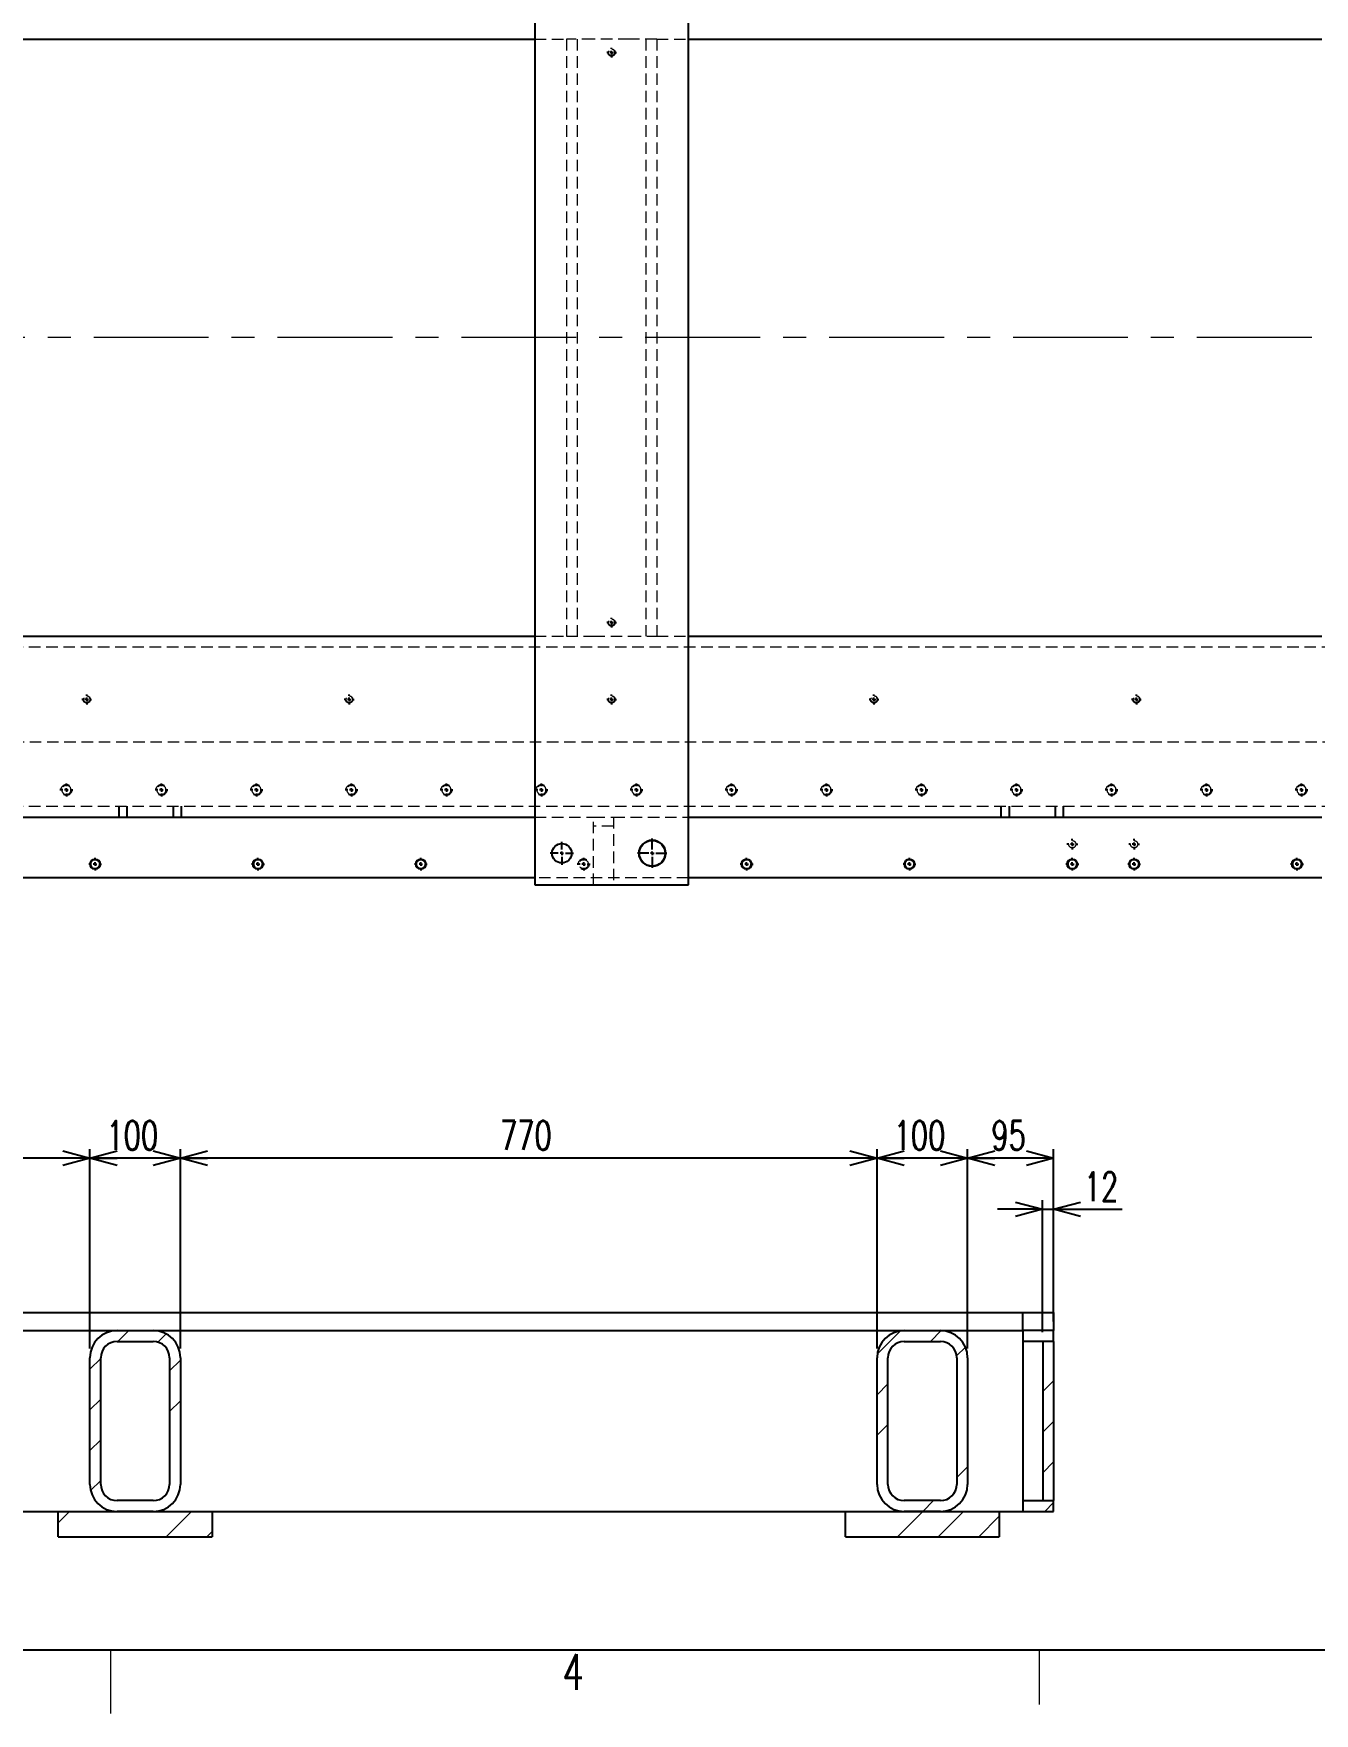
# Model space of a CAD drawing. Header units: millimetres. Extents: x 30 to 8380, y 30 to 5898.
# Drawn here: x 4120 to 5535, y 30 to 1887 of the extents above; entities that cross this region are included whole.
import ezdxf

# ---------------------------------------------------------------- set-up
doc = ezdxf.new("R2010")
doc.units = ezdxf.units.MM
doc.header["$LTSCALE"] = 10
doc.linetypes.add('CENTERX2', pattern=[20.32, 12.7, -2.54, 2.54, -2.54])
doc.linetypes.add('HIDDEN', pattern=[1.905, 1.27, -0.635])
doc.layers.add('FORMAT', color=7, linetype='Continuous')
doc.styles.add('SLDTEXTSTYLE0', font='TXT', dxfattribs={"width": 0.7, "bigfont": 'bigfont'})
doc.dimstyles.new('SLDDIMSTYLE1', dxfattribs={"dimtxt": 36.380208, "dimasz": 30, "dimexe": 0, "dimexo": 0.0625, "dimgap": 9.095052, "dimtad": 3, "dimrnd": 1e-09, "dimzin": 12, "dimdsep": 46, "dimtxsty": 'SLDTEXTSTYLE0', "dimblk1": 'OPEN30', "dimblk2": 'OPEN30', "dimsah": 1, "dimcen": 0.09, "dimadec": 0, "dimazin": 3, "dimtfac": 1, "dimtdec": 3, "dimtofl": 0, "dimtmove": 0, "dimatfit": 3, "dimldrblk": 'OPEN30', "dimfxl": 1, "dimfrac": 2, "dimtolj": 1, "dimtzin": 12, "dimarcsym": 0})
doc.dimstyles.new('SLDDIMSTYLE2', dxfattribs={"dimtxt": 36.380208, "dimasz": 30, "dimexe": 0, "dimexo": 0.0625, "dimgap": 9.095052, "dimtad": 3, "dimrnd": 1e-09, "dimzin": 12, "dimdsep": 46, "dimtxsty": 'SLDTEXTSTYLE0', "dimblk1": 'OPEN30', "dimblk2": 'OPEN30', "dimsah": 1, "dimcen": 0.09, "dimadec": 0, "dimazin": 3, "dimtfac": 1, "dimtdec": 3, "dimtmove": 0, "dimatfit": 0, "dimldrblk": 'OPEN30', "dimfxl": 1, "dimfrac": 2, "dimtolj": 1, "dimtzin": 12, "dimarcsym": 0})

# ---------------------------------------------------------------- blocks, each defined once
blk = doc.blocks.new('SW_CENTERMARKSYMBOL_46')
at = {"layer": 'FORMAT', "color": 0}
for p, q in [((896, 0), (892.9, 0)), ((900, 0), (898, 0)), ((900, 4), (900, 7.1)), ((900, 0), (900, 2)), ((900, 0), (900, -2)), ((900, 0), (902, 0)), ((904, 0), (907.1, 0)), ((1076, 0), (1072.9, 0)), ((1080, 0), (1078, 0)), ((1080, 4), (1080, 7.1)), ((1080, 0), (1080, 2)), ((1080, 0), (1080, -2)), ((1080, 0), (1082, 0)), ((1084, 0), (1087.1, 0)), ((1256, 0), (1252.9, 0)), ((1260, 0), (1258, 0)), ((1260, 4), (1260, 7.1)), ((1260, 0), (1260, 2)), ((1260, 0), (1260, -2)), ((1260, 0), (1262, 0)), ((1264, 0), (1267.1, 0)), ((1436, 0), (1432.9, 0)), ((1440, 0), (1438, 0)), ((1440, 4), (1440, 7.1)), ((1440, 0), (1440, 2)), ((1440, 0), (1440, -2)), ((1440, 0), (1442, 0)), ((1444, 0), (1447.1, 0)), ((1616, 0), (1612.9, 0)), ((1620, 0), (1618, 0)), ((1620, 4), (1620, 7.1)), ((1620, 0), (1620, 2)), ((1620, 0), (1620, -2)), ((1620, 0), (1622, 0)), ((1624, 0), (1627.1, 0)), ((1796, 0), (1792.9, 0)), ((1800, 0), (1798, 0)), ((1800, 4), (1800, 7.1)), ((1800, 0), (1800, 2)), ((1800, 0), (1800, -2)), ((1800, 0), (1802, 0)), ((1804, 0), (1807.1, 0)), ((1976, 0), (1972.9, 0)), ((1980, 0), (1978, 0)), ((1980, 4), (1980, 7.1)), ((1980, 0), (1980, 2)), ((1980, 0), (1980, -2)), ((1980, 0), (1982, 0)), ((1984, 0), (1987.1, 0)), ((2044.3, 0), (2041.2, 0)), ((2048.3, 0), (2046.3, 0)), ((2048.3, 4), (2048.3, 7.1)), ((2048.3, 0), (2048.3, 2)), ((2048.3, 0), (2048.3, -2)), ((2048.3, 0), (2050.3, 0)), ((2052.3, 0), (2055.4, 0)), ((2224.3, 0), (2221.2, 0)), ((2228.3, 0), (2226.3, 0)), ((2228.3, 4), (2228.3, 7.1)), ((2228.3, 0), (2228.3, 2)), ((2228.3, 0), (2228.3, -2)), ((2228.3, 0), (2230.3, 0)), ((2232.3, 0), (2235.4, 0)), ((900, -4), (900, -7.1)), ((1080, -4), (1080, -7.1)), ((1260, -4), (1260, -7.1)), ((1440, -4), (1440, -7.1)), ((1620, -4), (1620, -7.1)), ((1800, -4), (1800, -7.1)), ((1980, -4), (1980, -7.1)), ((2048.3, -4), (2048.3, -7.1)), ((2228.3, -4), (2228.3, -7.1))]:
    blk.add_line(p, q, dxfattribs=at)
blk = doc.blocks.new('SW_CENTERMARKSYMBOL_47')
at = {"layer": 'FORMAT', "color": 0}
for p, q in [((1151, -1000), (1147.9, -1000)), ((1155, -1000), (1153, -1000)), ((1155, -996), (1155, -992.9)), ((1155, -1000), (1155, -998)), ((1155, -1000), (1155, -1002)), ((1155, -1000), (1157, -1000)), ((1159, -1000), (1162.1, -1000)), ((1256, -1000), (1252.9, -1000)), ((1260, -1000), (1258, -1000)), ((1260, -996), (1260, -992.9)), ((1260, -1000), (1260, -998)), ((1260, -1000), (1260, -1002)), ((1260, -1000), (1262, -1000)), ((1264, -1000), (1267.1, -1000)), ((1361, -1000), (1357.9, -1000)), ((1365, -1000), (1363, -1000)), ((1365, -996), (1365, -992.9)), ((1365, -1000), (1365, -998)), ((1365, -1000), (1365, -1002)), ((1365, -1000), (1367, -1000)), ((1369, -1000), (1372.1, -1000)), ((1466, -1000), (1462.9, -1000)), ((1470, -1000), (1468, -1000)), ((1470, -996), (1470, -992.9)), ((1470, -1000), (1470, -998)), ((1470, -1000), (1470, -1002)), ((1470, -1000), (1472, -1000)), ((1474, -1000), (1477.1, -1000)), ((1571, -1000), (1567.9, -1000)), ((1575, -1000), (1573, -1000)), ((1575, -996), (1575, -992.9)), ((1575, -1000), (1575, -998)), ((1575, -1000), (1575, -1002)), ((1575, -1000), (1577, -1000)), ((1579, -1000), (1582.1, -1000)), ((1676, -1000), (1672.9, -1000)), ((1680, -1000), (1678, -1000)), ((1680, -996), (1680, -992.9)), ((1680, -1000), (1680, -998)), ((1680, -1000), (1680, -1002)), ((1680, -1000), (1682, -1000)), ((1684, -1000), (1687.1, -1000)), ((1781, -1000), (1777.9, -1000)), ((1785, -1000), (1783, -1000)), ((1785, -996), (1785, -992.9)), ((1785, -1000), (1785, -998)), ((1785, -1000), (1785, -1002)), ((1785, -1000), (1787, -1000)), ((1789, -1000), (1792.1, -1000)), ((1886, -1000), (1882.9, -1000)), ((1890, -1000), (1888, -1000)), ((1890, -996), (1890, -992.9)), ((1890, -1000), (1890, -998)), ((1890, -1000), (1890, -1002)), ((1890, -1000), (1892, -1000)), ((1894, -1000), (1897.1, -1000)), ((1991, -1000), (1987.9, -1000)), ((1995, -1000), (1993, -1000)), ((1995, -996), (1995, -992.9)), ((1995, -1000), (1995, -998)), ((1995, -1000), (1995, -1002)), ((1995, -1000), (1997, -1000)), ((1999, -1000), (2002.1, -1000)), ((2096, -1000), (2092.9, -1000)), ((2100, -1000), (2098, -1000)), ((2100, -996), (2100, -992.9)), ((2100, -1000), (2100, -998)), ((2100, -1000), (2100, -1002)), ((2100, -1000), (2102, -1000)), ((2104, -1000), (2107.1, -1000)), ((2201, -1000), (2197.9, -1000)), ((2205, -1000), (2203, -1000)), ((2205, -996), (2205, -992.9)), ((2205, -1000), (2205, -998)), ((2205, -1000), (2205, -1002)), ((2205, -1000), (2207, -1000)), ((2209, -1000), (2212.1, -1000)), ((2306, -1000), (2302.9, -1000)), ((2310, -1000), (2308, -1000)), ((2310, -996), (2310, -992.9)), ((2310, -1000), (2310, -998)), ((2310, -1000), (2310, -1002)), ((2310, -1000), (2312, -1000)), ((2314, -1000), (2317.1, -1000)), ((2411, -1000), (2407.9, -1000)), ((2415, -1000), (2413, -1000)), ((2415, -996), (2415, -992.9)), ((2415, -1000), (2415, -998)), ((2415, -1000), (2415, -1002)), ((2415, -1000), (2417, -1000)), ((2419, -1000), (2422.1, -1000)), ((2516, -1000), (2512.9, -1000)), ((2520, -1000), (2518, -1000)), ((2520, -996), (2520, -992.9)), ((2520, -1000), (2520, -998)), ((2520, -1000), (2520, -1002)), ((2520, -1000), (2522, -1000)), ((2524, -1000), (2527.1, -1000)), ((1155, -1004), (1155, -1007.1)), ((1260, -1004), (1260, -1007.1)), ((1365, -1004), (1365, -1007.1)), ((1470, -1004), (1470, -1007.1)), ((1575, -1004), (1575, -1007.1)), ((1680, -1004), (1680, -1007.1)), ((1785, -1004), (1785, -1007.1)), ((1890, -1004), (1890, -1007.1)), ((1995, -1004), (1995, -1007.1)), ((2100, -1004), (2100, -1007.1)), ((2205, -1004), (2205, -1007.1)), ((2310, -1004), (2310, -1007.1)), ((2415, -1004), (2415, -1007.1)), ((2520, -1004), (2520, -1007.1))]:
    blk.add_line(p, q, dxfattribs=at)
blk = doc.blocks.new('SW_CENTERMARKSYMBOL_48')
at = {"layer": 'FORMAT', "color": 0}
for p, q in [((-2610, 634), (-2610, 635.4)), ((-2610, 630), (-2610, 632)), ((-2614, 630), (-2615.4, 630)), ((-2610, 630), (-2612, 630)), ((-2610, 630), (-2610, 628)), ((-2610, 630), (-2608, 630)), ((-2610, 626), (-2610, 624.6)), ((-2606, 630), (-2604.6, 630)), ((-2614, 0), (-2615.4, 0)), ((-2610, 0), (-2612, 0)), ((-2610, 4), (-2610, 5.4)), ((-2610, 0), (-2610, 2)), ((-2610, 0), (-2610, -2)), ((-2610, 0), (-2608, 0)), ((-2606, 0), (-2604.6, 0)), ((-2610, -4), (-2610, -5.4)), ((-3194, -85), (-3195.4, -85)), ((-3190, -85), (-3192, -85)), ((-3190, -81), (-3190, -79.6)), ((-3190, -85), (-3190, -83)), ((-3190, -85), (-3190, -87)), ((-3190, -85), (-3188, -85)), ((-3190, -89), (-3190, -90.4)), ((-3186, -85), (-3184.6, -85)), ((-2904, -85), (-2905.4, -85)), ((-2900, -85), (-2902, -85)), ((-2900, -81), (-2900, -79.6)), ((-2900, -85), (-2900, -83)), ((-2900, -85), (-2900, -87)), ((-2900, -85), (-2898, -85)), ((-2900, -89), (-2900, -90.4)), ((-2896, -85), (-2894.6, -85)), ((-2614, -85), (-2615.4, -85)), ((-2610, -85), (-2612, -85)), ((-2610, -81), (-2610, -79.6)), ((-2610, -85), (-2610, -83)), ((-2610, -85), (-2610, -87)), ((-2610, -85), (-2608, -85)), ((-2610, -89), (-2610, -90.4)), ((-2606, -85), (-2604.6, -85)), ((-2324, -85), (-2325.4, -85)), ((-2320, -85), (-2322, -85)), ((-2320, -81), (-2320, -79.6)), ((-2320, -85), (-2320, -83)), ((-2320, -85), (-2320, -87)), ((-2320, -85), (-2318, -85)), ((-2320, -89), (-2320, -90.4)), ((-2316, -85), (-2314.6, -85)), ((-2034, -85), (-2035.4, -85)), ((-2030, -85), (-2032, -85)), ((-2030, -81), (-2030, -79.6)), ((-2030, -85), (-2030, -83)), ((-2030, -85), (-2030, -87)), ((-2030, -85), (-2028, -85)), ((-2030, -89), (-2030, -90.4)), ((-2026, -85), (-2024.6, -85))]:
    blk.add_line(p, q, dxfattribs=at)
blk = doc.blocks.new('SW_CENTERMARKSYMBOL_62')
at = {"layer": 'FORMAT', "color": 0}
for p, q in [((-4, 0), (-6, 0)), ((-4, 0), (-6, 0)), ((0, 0), (-2, 0)), ((0, 0), (-2, 0)), ((0, 4), (0, 6)), ((0, 4), (0, 6)), ((0, 0), (0, 2)), ((0, 0), (0, 2)), ((0, 0), (0, -2)), ((0, 0), (2, 0)), ((0, 0), (0, -2)), ((0, 0), (2, 0)), ((4, 0), (6, 0)), ((4, 0), (6, 0)), ((0, -4), (0, -6)), ((0, -4), (0, -6))]:
    blk.add_line(p, q, dxfattribs=at)
blk = doc.blocks.new('SW_CENTERMARKSYMBOL_63')
at = {"layer": 'FORMAT', "color": 0}
for p, q in [((-4, 0), (-6, 0)), ((-4, 0), (-6, 0)), ((0, 0), (-2, 0)), ((0, 0), (-2, 0)), ((0, 4), (0, 6)), ((0, 4), (0, 6)), ((0, 0), (0, 2)), ((0, 0), (0, 2)), ((0, 0), (0, -2)), ((0, 0), (2, 0)), ((0, 0), (0, -2)), ((0, 0), (2, 0)), ((4, 0), (6, 0)), ((4, 0), (6, 0)), ((0, -4), (0, -6)), ((0, -4), (0, -6))]:
    blk.add_line(p, q, dxfattribs=at)
blk = doc.blocks.new('SW_CENTERMARKSYMBOL_86')
at = {"layer": 'FORMAT', "color": 0}
for p, q in [((-4, 0), (-16.25, 0)), ((0, 0), (-2, 0)), ((0, 4), (0, 16.25)), ((0, 0), (0, 2)), ((0, 0), (0, -2)), ((0, 0), (2, 0)), ((4, 0), (16.25, 0)), ((0, -4), (0, -16.25))]:
    blk.add_line(p, q, dxfattribs=at)
blk = doc.blocks.new('SW_CENTERMARKSYMBOL_87')
at = {"layer": 'FORMAT', "color": 0}
for p, q in [((-4, 0), (-12.75, 0)), ((0, 0), (-2, 0)), ((0, 4), (0, 12.75)), ((0, 0), (0, 2)), ((0, 0), (0, -2)), ((0, 0), (2, 0)), ((4, 0), (12.75, 0)), ((0, -4), (0, -12.75))]:
    blk.add_line(p, q, dxfattribs=at)
blk = doc.blocks.new('_Open30')
at = {"color": 0, "linetype": 'ByBlock', "lineweight": -2}
for p, q in [((-1, 0.267949), (0, 0)), ((0, 0), (-1, -0.267949)), ((0, 0), (-1, 0))]:
    blk.add_line(p, q, dxfattribs=at)
blk = doc.blocks.new('_D_158')
at = {"layer": 'FORMAT', "transparency": 16777216}
for p, q in [((5152, 433.2), (5152, 653.8)), ((5247, 463.2), (5247, 653.8)), ((5247, 643.8), (5152, 643.8))]:
    blk.add_line(p, q, dxfattribs=at)
at = {"layer": 'FORMAT', "transparency": 16777216, "xscale": 30, "yscale": 30, "rotation": 180}
blk.add_blockref('_Open30', (5152, 643.8, 111), dxfattribs=at)
at = {"layer": 'FORMAT', "transparency": 16777216, "xscale": 30, "yscale": 30}
blk.add_blockref('_Open30', (5247, 643.8, 111), dxfattribs=at)
at = {"layer": 'FORMAT', "transparency": 16777216, "insert": (5178.3, 684.8), "char_height": 31.75, "attachment_point": 1, "style": 'SLDTEXTSTYLE0'}
blk.add_mtext('95', dxfattribs=at)
blk = doc.blocks.new('_D_159')
at = {"layer": 'FORMAT', "transparency": 16777216}
for p, q in [((5235, 451.2), (5235, 597.2)), ((5247, 463.2), (5247, 597.2)), ((5235, 587.2), (5185, 587.2)), ((5235, 587.2), (5247, 587.2)), ((5247, 587.2), (5322.8, 587.2))]:
    blk.add_line(p, q, dxfattribs=at)
at = {"layer": 'FORMAT', "transparency": 16777216, "xscale": 30, "yscale": 30}
blk.add_blockref('_Open30', (5235, 587.2, 111), dxfattribs=at)
at = {"layer": 'FORMAT', "transparency": 16777216, "xscale": 30, "yscale": 30, "rotation": 180}
blk.add_blockref('_Open30', (5247, 587.2, 111), dxfattribs=at)
at = {"layer": 'FORMAT', "transparency": 16777216, "insert": (5280.5, 628.1), "char_height": 31.75, "attachment_point": 1, "style": 'SLDTEXTSTYLE0'}
blk.add_mtext('12', dxfattribs=at)
blk = doc.blocks.new('_D_161')
at = {"layer": 'FORMAT', "transparency": 16777216}
for p, q in [((5052, 433.2), (5052, 653.8)), ((5152, 433.2), (5152, 653.8)), ((5152, 643.8), (5052, 643.8))]:
    blk.add_line(p, q, dxfattribs=at)
at = {"layer": 'FORMAT', "transparency": 16777216, "xscale": 30, "yscale": 30, "rotation": 180}
blk.add_blockref('_Open30', (5052, 643.8, 111), dxfattribs=at)
at = {"layer": 'FORMAT', "transparency": 16777216, "xscale": 30, "yscale": 30}
blk.add_blockref('_Open30', (5152, 643.8, 111), dxfattribs=at)
at = {"layer": 'FORMAT', "transparency": 16777216, "insert": (5070.3, 684.8), "char_height": 31.75, "attachment_point": 1, "style": 'SLDTEXTSTYLE0'}
blk.add_mtext('100', dxfattribs=at)
blk = doc.blocks.new('_D_162')
at = {"layer": 'FORMAT', "transparency": 16777216}
for p, q in [((4282, 433.2), (4282, 653.8)), ((5052, 433.2), (5052, 653.8)), ((5052, 643.8), (4282, 643.8))]:
    blk.add_line(p, q, dxfattribs=at)
at = {"layer": 'FORMAT', "transparency": 16777216, "xscale": 30, "yscale": 30, "rotation": 180}
blk.add_blockref('_Open30', (4282, 643.8, 111), dxfattribs=at)
at = {"layer": 'FORMAT', "transparency": 16777216, "xscale": 30, "yscale": 30}
blk.add_blockref('_Open30', (5052, 643.8, 111), dxfattribs=at)
at = {"layer": 'FORMAT', "transparency": 16777216, "insert": (4635.3, 684.8), "char_height": 31.75, "attachment_point": 1, "style": 'SLDTEXTSTYLE0'}
blk.add_mtext('770', dxfattribs=at)
blk = doc.blocks.new('_D_163')
at = {"layer": 'FORMAT', "transparency": 16777216}
for p, q in [((4182, 433.2), (4182, 653.8)), ((4282, 433.2), (4282, 653.8)), ((4282, 643.8), (4182, 643.8))]:
    blk.add_line(p, q, dxfattribs=at)
at = {"layer": 'FORMAT', "transparency": 16777216, "xscale": 30, "yscale": 30, "rotation": 180}
blk.add_blockref('_Open30', (4182, 643.8, 111), dxfattribs=at)
at = {"layer": 'FORMAT', "transparency": 16777216, "xscale": 30, "yscale": 30}
blk.add_blockref('_Open30', (4282, 643.8, 111), dxfattribs=at)
at = {"layer": 'FORMAT', "transparency": 16777216, "insert": (4200.3, 684.8), "char_height": 31.75, "attachment_point": 1, "style": 'SLDTEXTSTYLE0'}
blk.add_mtext('100', dxfattribs=at)
blk = doc.blocks.new('_D_165')
at = {"layer": 'FORMAT', "transparency": 16777216}
for p, q in [((3412, 433.2), (3412, 653.8)), ((4182, 433.2), (4182, 653.8)), ((4182, 643.8), (3412, 643.8))]:
    blk.add_line(p, q, dxfattribs=at)
at = {"layer": 'FORMAT', "transparency": 16777216, "xscale": 30, "yscale": 30, "rotation": 180}
blk.add_blockref('_Open30', (3412, 643.8, 111), dxfattribs=at)
at = {"layer": 'FORMAT', "transparency": 16777216, "xscale": 30, "yscale": 30}
blk.add_blockref('_Open30', (4182, 643.8, 111), dxfattribs=at)
at = {"layer": 'FORMAT', "transparency": 16777216, "insert": (3765.3, 684.8), "char_height": 31.75, "attachment_point": 1, "style": 'SLDTEXTSTYLE0'}
blk.add_mtext('770', dxfattribs=at)

msp = doc.modelspace()

# ---------------------------------------------------------------- hatches: boundary and pattern name
at = {"layer": 'FORMAT', "linetype": 'Continuous', "lineweight": 18}
h = msp.add_hatch(dxfattribs=at)
h.set_pattern_fill('ANSI34', color=256, scale=10, style=0)
edge = h.paths.add_edge_path(flags=0)
edge.add_arc((4252.0124497, 423.1801004), 30, 0, 90)
edge.add_line((4252.0124497, 453.1801004), (4212.0124497, 453.1801004))
edge.add_arc((4212.0124497, 423.1801004), 30, 90, 180)
edge.add_line((4182.0124497, 423.1801004), (4182.0124497, 283.1801004))
edge.add_arc((4212.0124497, 283.1801004), 30, 180, 270)
edge.add_line((4212.0124497, 253.1801004), (4252.0124497, 253.1801004))
edge.add_arc((4252.0124497, 283.1801004), 30, 270, 360)
edge.add_line((4282.0124497, 283.1801004), (4282.0124497, 423.1801004))
edge = h.paths.add_edge_path(flags=0)
edge.add_line((4194.0124497, 283.1801004), (4194.0124497, 423.1801004))
edge.add_arc((4212.0124497, 423.1801004), 18, 90, 180, ccw=False)
edge.add_line((4212.0124497, 441.1801004), (4252.0124497, 441.1801004))
edge.add_arc((4252.0124497, 423.1801004), 18, 0, 90, ccw=False)
edge.add_line((4270.0124497, 423.1801004), (4270.0124497, 283.1801004))
edge.add_arc((4252.0124497, 283.1801004), 18, 270, 360, ccw=False)
edge.add_line((4252.0124497, 265.1801004), (4212.0124497, 265.1801004))
edge.add_arc((4212.0124497, 283.1801004), 18, 180, 270, ccw=False)
h = msp.add_hatch(dxfattribs=at)
h.set_pattern_fill('ANSI34', color=256, scale=10, style=0)
edge = h.paths.add_edge_path(flags=0)
edge.add_line((5122.0124497, 453.1801004), (5082.0124497, 453.1801004))
edge.add_arc((5082.0124497, 423.1801004), 30, 90, 180)
edge.add_line((5052.0124497, 423.1801004), (5052.0124497, 283.1801004))
edge.add_arc((5082.0124497, 283.1801004), 30, 180, 270)
edge.add_line((5082.0124497, 253.1801004), (5122.0124497, 253.1801004))
edge.add_arc((5122.0124497, 283.1801004), 30, 270, 360)
edge.add_line((5152.0124497, 283.1801004), (5152.0124497, 423.1801004))
edge.add_arc((5122.0124497, 423.1801004), 30, 0, 90)
edge = h.paths.add_edge_path(flags=0)
edge.add_line((5064.0124497, 283.1801004), (5064.0124497, 423.1801004))
edge.add_arc((5082.0124497, 423.1801004), 18, 90, 180, ccw=False)
edge.add_line((5082.0124497, 441.1801004), (5122.0124497, 441.1801004))
edge.add_arc((5122.0124497, 423.1801004), 18, 0, 90, ccw=False)
edge.add_line((5140.0124497, 423.1801004), (5140.0124497, 283.1801004))
edge.add_arc((5122.0124497, 283.1801004), 18, 270, 360, ccw=False)
edge.add_line((5122.0124497, 265.1801004), (5082.0124497, 265.1801004))
edge.add_arc((5082.0124497, 283.1801004), 18, 180, 270, ccw=False)
h = msp.add_hatch(dxfattribs=at)
h.set_pattern_fill('ANSI34', color=256, scale=10, style=0)
h.paths.add_polyline_path([(5247.0124497, 441.1801004), (5247.0124497, 453.1801004), (5213.0307615, 453.1801004), (5213.0307615, 441.1801004)], flags=0)
h = msp.add_hatch(dxfattribs=at)
h.set_pattern_fill('ANSI34', color=256, scale=10, style=0)
h.paths.add_polyline_path([(5247.0124497, 441.1801004), (5235.0124497, 441.1801004), (5235.0124497, 265.1801004), (5247.0124497, 265.1801004)], flags=0)
h = msp.add_hatch(dxfattribs=at)
h.set_pattern_fill('ANSI34', color=256, scale=10, style=0)
h.paths.add_polyline_path([(5213.0307615, 265.1801004), (5213.0307615, 253.1801004), (5247.0124497, 253.1801004), (5247.0124497, 265.1801004)], flags=0)
h = msp.add_hatch(dxfattribs=at)
h.set_pattern_fill('ANSI34', color=256, scale=10, style=0)
h.paths.add_polyline_path([(4317.0124497, 253.1801004), (4147.0124497, 253.1801004), (4147.0124497, 225.1801004), (4317.0124497, 225.1801004)], flags=0)
h = msp.add_hatch(dxfattribs=at)
h.set_pattern_fill('ANSI34', color=256, scale=10, style=0)
h.paths.add_polyline_path([(5187.0124497, 253.1801004), (5017.0124497, 253.1801004), (5017.0124497, 225.1801004), (5187.0124497, 225.1801004)], flags=0)

# ---------------------------------------------------------------- linework, layer by layer
at = {"color": 7, "linetype": 'Continuous', "lineweight": 25}
for p, q in [((4673.5727932, 2155.7070857), (4673.5727932, 945.7070857)), ((4843.5727932, 945.7070857), (4843.5727932, 2155.7070857)), ((3973.5727932, 1880.7070857), (4673.5727932, 1880.7070857)), ((4843.5727932, 1880.7070857), (5543.5727932, 1880.7070857)), ((3973.5727932, 1220.7070857), (4673.5727932, 1220.7070857)), ((4843.5727932, 1220.7070857), (5543.5727932, 1220.7070857)), ((3973.5727932, 1020.7070857), (4673.5727932, 1020.7070857)), ((4843.5727932, 1020.7070857), (5543.5727932, 1020.7070857)), ((4673.5727932, 953.7070857), (3973.5727932, 953.7070857)), ((5543.5727932, 953.7070857), (4843.5727932, 953.7070857)), ((4673.5727932, 945.7070857), (4843.5727932, 945.7070857)), ((690.2265111, 473.1801004), (5213.0307615, 473.1801004)), ((5213.0307615, 473.1801004), (5247.0124497, 473.1801004)), ((5213.0307615, 453.1801004), (5213.0307615, 473.1801004)), ((5247.0124497, 473.1801004), (5247.0124497, 453.1801004)), ((3382.0124497, 453.1801004), (4212.0124497, 453.1801004)), ((4212.0124497, 453.1801004), (4252.0124497, 453.1801004)), ((4252.0124497, 453.1801004), (5082.0124497, 453.1801004)), ((5082.0124497, 453.1801004), (5122.0124497, 453.1801004)), ((5122.0124497, 453.1801004), (5213.0307615, 453.1801004)), ((5247.0124497, 453.1801004), (5213.0307615, 453.1801004)), ((5213.0307615, 453.1801004), (5213.0307615, 441.1801004)), ((5247.0124497, 441.1801004), (5247.0124497, 453.1801004)), ((4212.0124497, 441.1801004), (4252.0124497, 441.1801004)), ((5082.0124497, 441.1801004), (5122.0124497, 441.1801004)), ((5247.0124497, 441.1801004), (5213.0307615, 441.1801004)), ((5213.0307615, 441.1801004), (5213.0307615, 423.1801004)), ((5247.0124497, 441.1801004), (5235.0124497, 441.1801004)), ((5235.0124497, 441.1801004), (5235.0124497, 265.1801004)), ((5247.0124497, 441.1801004), (5247.0124497, 265.1801004)), ((4182.0124497, 283.1801004), (4182.0124497, 423.1801004)), ((4194.0124497, 283.1801004), (4194.0124497, 423.1801004)), ((4270.0124497, 423.1801004), (4270.0124497, 283.1801004)), ((4282.0124497, 423.1801004), (4282.0124497, 283.1801004)), ((5052.0124497, 283.1801004), (5052.0124497, 423.1801004)), ((5064.0124497, 283.1801004), (5064.0124497, 423.1801004)), ((5140.0124497, 423.1801004), (5140.0124497, 283.1801004)), ((5152.0124497, 423.1801004), (5152.0124497, 283.1801004)), ((5213.0307615, 423.1801004), (5213.0307615, 283.1801004)), ((5213.0307615, 283.1801004), (5213.0307615, 265.1801004)), ((4252.0124497, 265.1801004), (4212.0124497, 265.1801004)), ((5122.0124497, 265.1801004), (5082.0124497, 265.1801004)), ((5213.0307615, 265.1801004), (5247.0124497, 265.1801004)), ((5213.0307615, 265.1801004), (5213.0307615, 253.1801004)), ((5235.0124497, 265.1801004), (5247.0124497, 265.1801004)), ((5247.0124497, 253.1801004), (5247.0124497, 265.1801004)), ((3447.0124497, 253.1801004), (4147.0124497, 253.1801004)), ((4147.0124497, 253.1801004), (4317.0124497, 253.1801004)), ((4147.0124497, 225.1801004), (4147.0124497, 253.1801004)), ((4252.0124497, 253.1801004), (4212.0124497, 253.1801004)), ((4317.0124497, 253.1801004), (5017.0124497, 253.1801004)), ((4317.0124497, 253.1801004), (4317.0124497, 225.1801004)), ((5017.0124497, 225.1801004), (5017.0124497, 253.1801004)), ((5017.0124497, 253.1801004), (5187.0124497, 253.1801004)), ((5122.0124497, 253.1801004), (5082.0124497, 253.1801004)), ((5187.0124497, 253.1801004), (5213.0307615, 253.1801004)), ((5187.0124497, 253.1801004), (5187.0124497, 225.1801004)), ((5213.0307615, 253.1801004), (5247.0124497, 253.1801004)), ((4147.0124497, 225.1801004), (4317.0124497, 225.1801004)), ((5017.0124497, 225.1801004), (5187.0124497, 225.1801004))]:
    msp.add_line(p, q, dxfattribs=at)
at = {"color": 7, "linetype": 'HIDDEN', "lineweight": 18}
for p, q in [((4673.5727932, 1880.7070857), (4708.5727932, 1880.7070857)), ((4708.5727932, 1880.7070857), (4708.5727932, 1220.7070857)), ((4738.5727932, 1880.7070857), (4708.5727932, 1880.7070857)), ((4720.5727932, 1880.7070857), (4720.5727932, 1220.7070857)), ((4778.5727932, 1880.7070857), (4738.5727932, 1880.7070857)), ((4808.5727932, 1880.7070857), (4778.5727932, 1880.7070857)), ((4796.5727932, 1880.7070857), (4796.5727932, 1220.7070857)), ((4808.5727932, 1880.7070857), (4843.5727932, 1880.7070857)), ((4808.5727932, 1880.7070857), (4808.5727932, 1220.7070857)), ((2933.5727932, 1208.7070857), (7513.5727932, 1208.7070857)), ((4673.5727932, 1220.7070857), (4708.5727932, 1220.7070857)), ((4708.5727932, 1220.7070857), (4738.5727932, 1220.7070857)), ((4738.5727932, 1220.7070857), (4778.5727932, 1220.7070857)), ((4778.5727932, 1220.7070857), (4808.5727932, 1220.7070857)), ((4808.5727932, 1220.7070857), (4843.5727932, 1220.7070857)), ((2953.5727932, 1103.7070857), (7513.5727932, 1103.7070857)), ((2933.5727932, 1032.7070857), (7513.5727932, 1032.7070857)), ((4213.5727932, 1032.7070857), (4213.5727932, 1020.7070857)), ((4214.3227932, 1032.7070857), (4214.3227932, 1020.7070857)), ((4222.8227932, 1020.7070857), (4222.8227932, 1032.7070857)), ((4223.5727932, 1020.7070857), (4223.5727932, 1032.7070857)), ((4273.5727932, 1032.7070857), (4273.5727932, 1020.7070857)), ((4274.3227932, 1032.7070857), (4274.3227932, 1020.7070857)), ((4282.8227932, 1020.7070857), (4282.8227932, 1032.7070857)), ((4283.5727932, 1020.7070857), (4283.5727932, 1032.7070857)), ((5188.5727932, 1032.7070857), (5188.5727932, 1020.7070857)), ((5189.3227932, 1032.7070857), (5189.3227932, 1020.7070857)), ((5197.8227932, 1020.7070857), (5197.8227932, 1032.7070857)), ((5198.5727932, 1020.7070857), (5198.5727932, 1032.7070857)), ((5248.5727932, 1032.7070857), (5248.5727932, 1020.7070857)), ((5249.3227932, 1032.7070857), (5249.3227932, 1020.7070857)), ((5257.8227932, 1020.7070857), (5257.8227932, 1032.7070857)), ((5258.5727932, 1020.7070857), (5258.5727932, 1032.7070857)), ((4673.5727932, 1020.7070857), (4738.5727932, 1020.7070857)), ((4738.5727932, 1020.7070857), (4760.5727932, 1020.7070857)), ((4738.5727932, 945.7070857), (4738.5727932, 1020.7070857)), ((4760.5727932, 1010.7070857), (4738.5727932, 1010.7070857)), ((4760.5727932, 1020.7070857), (4843.5727932, 1020.7070857)), ((4760.5727932, 1020.7070857), (4760.5727932, 945.7070857)), ((4843.5727932, 953.7070857), (4673.5727932, 953.7070857))]:
    msp.add_line(p, q, dxfattribs=at)
for centre, radius in [((4758.5727932, 1865.7070857), 4), ((4758.5727932, 1865.7070857), 3.4), ((4758.5727932, 1235.7070857), 4), ((4758.5727932, 1235.7070857), 3.4), ((4178.5727932, 1150.7070857), 4), ((4178.5727932, 1150.7070857), 3.4), ((4468.5727932, 1150.7070857), 4), ((4468.5727932, 1150.7070857), 3.4), ((4758.5727932, 1150.7070857), 4), ((4758.5727932, 1150.7070857), 3.4), ((5048.5727932, 1150.7070857), 4), ((5048.5727932, 1150.7070857), 3.4), ((5338.5727932, 1150.7070857), 4), ((5338.5727932, 1150.7070857), 3.4), ((4156.0727932, 1050.7070857), 6), ((4261.0727932, 1050.7070857), 6), ((4366.0727932, 1050.7070857), 6), ((4471.0727932, 1050.7070857), 6), ((4576.0727932, 1050.7070857), 6), ((4681.0727932, 1050.7070857), 6), ((4786.0727932, 1050.7070857), 6), ((4891.0727932, 1050.7070857), 6), ((4996.0727932, 1050.7070857), 6), ((5101.0727932, 1050.7070857), 6), ((5206.0727932, 1050.7070857), 6), ((5311.0727932, 1050.7070857), 6), ((5416.0727932, 1050.7070857), 6), ((5521.0727932, 1050.7070857), 6), ((5267.7727932, 990.7070857), 4), ((5336.0727932, 990.7070857), 4), ((4727.7727932, 968.7070857), 6), ((4727.7727932, 968.7070857), 5.1)]:
    msp.add_circle(centre, radius, dxfattribs=at)
at = {"color": 7, "linetype": 'Continuous', "lineweight": 25}
for centre, radius in [((4703.5727932, 980.7070857), 10.75), ((4803.5727932, 980.7070857), 14.25), ((4187.7727932, 968.7070857), 5.1), ((4367.7727932, 968.7070857), 5.1), ((4547.7727932, 968.7070857), 5.1), ((4907.7727932, 968.7070857), 5.1), ((5087.7727932, 968.7070857), 5.1), ((5267.7727932, 968.7070857), 5.1), ((5336.0727932, 968.7070857), 5.1), ((5516.0727932, 968.7070857), 5.1)]:
    msp.add_circle(centre, radius, dxfattribs=at)
at = {"color": 7, "linetype": 'Continuous', "lineweight": 18}
for centre, radius in [((4803.5727932, 980.7070857), 15), ((4187.7727932, 968.7070857), 6), ((4367.7727932, 968.7070857), 6), ((4547.7727932, 968.7070857), 6), ((4907.7727932, 968.7070857), 6), ((5087.7727932, 968.7070857), 6), ((5267.7727932, 968.7070857), 6), ((5336.0727932, 968.7070857), 6), ((5516.0727932, 968.7070857), 6)]:
    msp.add_circle(centre, radius, dxfattribs=at)
at = {"color": 7, "linetype": 'HIDDEN', "lineweight": 18}
for centre, start, end in [((4156.0727932, 1050.7070857), 357.2470927906, 182.7529072094), ((4156.0727932, 1050.7070857), 182.7529072094, 270), ((4156.0727932, 1050.7070857), 270, 357.2470927906), ((4261.0727932, 1050.7070857), 357.2470927906, 182.7529072094), ((4261.0727932, 1050.7070857), 182.7529072094, 270), ((4261.0727932, 1050.7070857), 270, 357.2470927906), ((4366.0727932, 1050.7070857), 357.2470927907, 182.7529072094), ((4366.0727932, 1050.7070857), 182.7529072094, 270), ((4366.0727932, 1050.7070857), 270, 357.2470927907), ((4471.0727932, 1050.7070857), 357.2470927907, 182.7529072093), ((4471.0727932, 1050.7070857), 182.7529072093, 270), ((4471.0727932, 1050.7070857), 270, 357.2470927907), ((4576.0727932, 1050.7070857), 357.2470927907, 182.7529072093), ((4576.0727932, 1050.7070857), 182.7529072093, 270), ((4576.0727932, 1050.7070857), 270, 357.2470927907), ((4681.0727932, 1050.7070857), 357.2470927907, 182.7529072093), ((4681.0727932, 1050.7070857), 182.7529072093, 270), ((4681.0727932, 1050.7070857), 270, 357.2470927907), ((4786.0727932, 1050.7070857), 357.2470927907, 182.7529072093), ((4786.0727932, 1050.7070857), 182.7529072093, 270), ((4786.0727932, 1050.7070857), 270, 357.2470927907), ((4891.0727932, 1050.7070857), 357.2470927907, 182.7529072093), ((4891.0727932, 1050.7070857), 182.7529072093, 270), ((4891.0727932, 1050.7070857), 270, 357.2470927907), ((4996.0727932, 1050.7070857), 357.2470927907, 182.7529072093), ((4996.0727932, 1050.7070857), 182.7529072093, 270), ((4996.0727932, 1050.7070857), 270, 357.2470927907), ((5101.0727932, 1050.7070857), 357.2470927907, 182.7529072093), ((5101.0727932, 1050.7070857), 182.7529072093, 270), ((5101.0727932, 1050.7070857), 270, 357.2470927907), ((5206.0727932, 1050.7070857), 357.2470927907, 182.7529072093), ((5206.0727932, 1050.7070857), 182.7529072093, 270), ((5206.0727932, 1050.7070857), 270, 357.2470927907), ((5311.0727932, 1050.7070857), 357.2470927907, 182.7529072093), ((5311.0727932, 1050.7070857), 182.7529072093, 270), ((5311.0727932, 1050.7070857), 270, 357.2470927907), ((5416.0727932, 1050.7070857), 357.2470927907, 182.7529072093), ((5416.0727932, 1050.7070857), 182.7529072093, 270), ((5416.0727932, 1050.7070857), 270, 357.2470927907), ((5521.0727932, 1050.7070857), 357.2470927907, 182.7529072093), ((5521.0727932, 1050.7070857), 182.7529072093, 270), ((5521.0727932, 1050.7070857), 270, 357.2470927907)]:
    msp.add_arc(centre, 5.1, start, end, dxfattribs=at)
at = {"color": 7, "linetype": 'Continuous', "lineweight": 25}
for centre, radius, start, end in [((4212.0124497, 423.1801004), 30, 90, 180), ((4252.0124497, 423.1801004), 30, 0, 90), ((5082.0124497, 423.1801004), 30, 90, 180), ((5122.0124497, 423.1801004), 30, 0, 90), ((4212.0124497, 423.1801004), 18, 90, 180), ((4252.0124497, 423.1801004), 18, 0, 90), ((5082.0124497, 423.1801004), 18, 90, 180), ((5122.0124497, 423.1801004), 18, 0, 90), ((4212.0124497, 283.1801004), 30, 180, 270), ((4212.0124497, 283.1801004), 18, 180, 270), ((4252.0124497, 283.1801004), 30, 270, 0), ((4252.0124497, 283.1801004), 18, 270, 0), ((5082.0124497, 283.1801004), 30, 180, 270), ((5082.0124497, 283.1801004), 18, 180, 270), ((5122.0124497, 283.1801004), 30, 270, 0), ((5122.0124497, 283.1801004), 18, 270, 0)]:
    msp.add_arc(centre, radius, start, end, dxfattribs=at)
at = {"color": 7, "linetype": 'HIDDEN', "lineweight": 18}
for points in [[(4780.9727932, 1050.7070857), (4780.9727932, 1050.6254125), (4780.9747563, 1050.543715), (4780.9786788, 1050.4621388)], [(4791.1669075, 1050.4621388), (4791.17083, 1050.543715), (4791.1727932, 1050.6254125), (4791.1727932, 1050.7070857)]]:
    msp.add_open_spline(points, degree=3, dxfattribs=at)
at = {"layer": 'FORMAT', "linetype": 'CENTERX2', "lineweight": 18}
msp.add_line((7767.6214198, 1550.7070857), (2864.8796028, 1550.7070857), dxfattribs=at)
at = {"layer": 'FORMAT', "linetype": 'Continuous', "lineweight": 25}
msp.add_line((8310, 100), (100, 100), dxfattribs=at)
at = {"layer": 'FORMAT', "linetype": 'Continuous', "lineweight": 18}
for p, q in [((4205, 29.99), (4205, 100.01)), ((5231.25, 100), (5231.25, 40))]:
    msp.add_line(p, q, dxfattribs=at)

# ---------------------------------------------------------------- block references
at = {"layer": 'FORMAT'}
for name, p in [('SW_CENTERMARKSYMBOL_47', (3001.0727932, 2050.7070857)), ('SW_CENTERMARKSYMBOL_48', (7368.5727932, 1235.7070857)), ('SW_CENTERMARKSYMBOL_87', (4703.5727932, 980.7070857)), ('SW_CENTERMARKSYMBOL_86', (4803.5727932, 980.7070857)), ('SW_CENTERMARKSYMBOL_62', (5267.7727932, 990.7070857)), ('SW_CENTERMARKSYMBOL_63', (5336.0727932, 990.7070857)), ('SW_CENTERMARKSYMBOL_46', (3287.7727932, 968.7070857))]:
    msp.add_blockref(name, p, dxfattribs=at)

# ---------------------------------------------------------------- texts
at = {"layer": 'FORMAT', "insert": (4716.0579423, 95.6015409), "char_height": 39.6875, "attachment_point": 2, "style": 'SLDTEXTSTYLE0'}
msp.add_mtext('4', dxfattribs=at)

# ---------------------------------------------------------------- dimensions: what is measured, and where the dimension line sits
at = {"layer": 'FORMAT'}
for base, p1, p2, dimstyle, picture, middle in [((3412.0124497, 643.8354858), (4182.0124497, 423.1801004), (3412.0124497, 423.1801004), 'SLDDIMSTYLE1', '_D_165', (3797.0124497, 643.8354858)), ((4182.0124497, 643.8354858), (4282.0124497, 423.1801004), (4182.0124497, 423.1801004), 'SLDDIMSTYLE1', '_D_163', (4232.0124497, 643.8354858)), ((4282.0124497, 643.8354858), (5052.0124497, 423.1801004), (4282.0124497, 423.1801004), 'SLDDIMSTYLE1', '_D_162', (4667.0124497, 643.8354858)), ((5052.0124497, 643.8354858), (5152.0124497, 423.1801004), (5052.0124497, 423.1801004), 'SLDDIMSTYLE1', '_D_161', (5102.0124497, 643.8354858)), ((5152.0124497, 643.8354858), (5247.0124497, 453.1801004), (5152.0124497, 423.1801004), 'SLDDIMSTYLE1', '_D_158', (5199.5124497, 643.8354858)), ((5247.0124497, 587.1680484), (5235.0124497, 441.1801004), (5247.0124497, 453.1801004), 'SLDDIMSTYLE2', '_D_159', (5301.6423471, 587.1680484))]:
    dim = msp.add_linear_dim(base=base, p1=p1, p2=p2, dimstyle=dimstyle, dxfattribs=at)
    dim.commit()
    dim.dimension.update_dxf_attribs({"geometry": picture, "text_midpoint": middle, "dimtype": 160})

doc.saveas('drawing.dxf')
